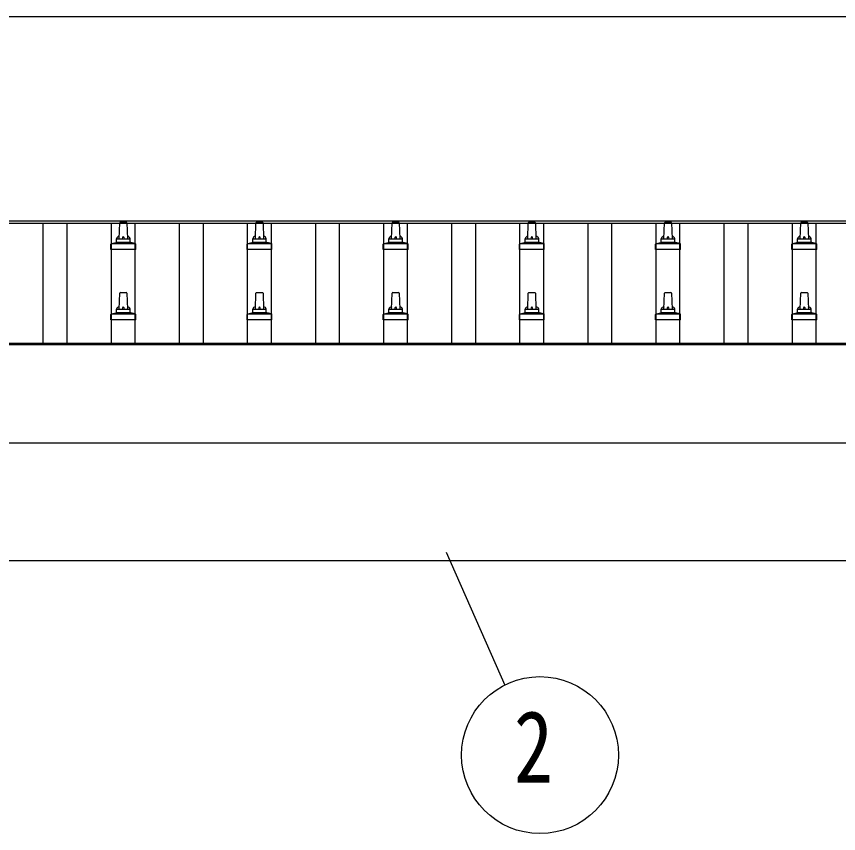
# Model space of a CAD drawing. Units: millimetres, scale not verified. Extents: x -16820 to 16820, y -11880 to 11880.
# Drawn here: x -12470 to -11263, y -6351 to -5151 of the extents above; entities that cross this region are included whole.
import ezdxf
from ezdxf.enums import TextEntityAlignment as Align

# ---------------------------------------------------------------- set-up
doc = ezdxf.new("R2010")
doc.units = ezdxf.units.MM
doc.header["$LTSCALE"] = 50
for name, color, linetype in [('0-4_YKK_13', 4, 'Continuous'), ('0-5_YKK_A1', 4, 'Continuous'), ('0-6_YKK_D', 6, 'Continuous')]:
    doc.layers.add(name, color=color, linetype=linetype)
doc.styles.add('ＭＳ ゴシック', font='')
doc.styles.get('ＭＳ ゴシック').set_extended_font_data('MS Gothic')

msp = doc.modelspace()

# ---------------------------------------------------------------- linework, layer by layer
at = {"layer": '0-4_YKK_13'}
for p, q in [((-12319.42, -5477.41), (-12318.69, -5453.88)), ((-12317.69, -5452.91), (-12309.15, -5452.91)), ((-12308.15, -5453.88), (-12307.42, -5477.41)), ((-12119.42, -5477.41), (-12118.69, -5453.88)), ((-12117.69, -5452.91), (-12109.15, -5452.91)), ((-12108.15, -5453.88), (-12107.42, -5477.41)), ((-11919.42, -5477.41), (-11918.69, -5453.88)), ((-11917.69, -5452.91), (-11909.15, -5452.91)), ((-11908.15, -5453.88), (-11907.42, -5477.41)), ((-11719.42, -5477.41), (-11718.69, -5453.88)), ((-11717.69, -5452.91), (-11709.15, -5452.91)), ((-11708.15, -5453.88), (-11707.42, -5477.41)), ((-11519.42, -5477.41), (-11518.69, -5453.88)), ((-11517.69, -5452.91), (-11509.15, -5452.91)), ((-11508.15, -5453.88), (-11507.42, -5477.41)), ((-11319.42, -5477.41), (-11318.69, -5453.88)), ((-11317.69, -5452.91), (-11309.15, -5452.91)), ((-11308.15, -5453.88), (-11307.42, -5477.41)), ((-12323.42, -5481.62), (-12323.42, -5477.41)), ((-12322.42, -5477.41), (-12304.42, -5477.41)), ((-12303.42, -5481.62), (-12303.42, -5477.41)), ((-12123.42, -5481.62), (-12123.42, -5477.41)), ((-12122.42, -5477.41), (-12104.42, -5477.41)), ((-12103.42, -5481.62), (-12103.42, -5477.41)), ((-11923.42, -5481.62), (-11923.42, -5477.41)), ((-11922.42, -5477.41), (-11904.42, -5477.41)), ((-11903.42, -5481.62), (-11903.42, -5477.41)), ((-11723.42, -5481.62), (-11723.42, -5477.41)), ((-11722.42, -5477.41), (-11704.42, -5477.41)), ((-11703.42, -5481.62), (-11703.42, -5477.41)), ((-11523.42, -5481.62), (-11523.42, -5477.41)), ((-11522.42, -5477.41), (-11504.42, -5477.41)), ((-11503.42, -5481.62), (-11503.42, -5477.41)), ((-11323.42, -5481.62), (-11323.42, -5477.41)), ((-11322.42, -5477.41), (-11304.42, -5477.41)), ((-11303.42, -5481.62), (-11303.42, -5477.41)), ((-12331.67, -5492.91), (-12331.67, -5485.19)), ((-12295.17, -5492.91), (-12331.67, -5492.91)), ((-12331.29, -5484.41), (-12295.55, -5484.41)), ((-12330.91, -5484.22), (-12324.19, -5482.59)), ((-12323.8, -5482.41), (-12303.04, -5482.41)), ((-12295.94, -5484.22), (-12302.66, -5482.59)), ((-12295.17, -5492.91), (-12295.17, -5485.19)), ((-12131.67, -5492.91), (-12131.67, -5485.19)), ((-12095.17, -5492.91), (-12131.67, -5492.91)), ((-12131.29, -5484.41), (-12095.55, -5484.41)), ((-12130.91, -5484.22), (-12124.19, -5482.59)), ((-12123.8, -5482.41), (-12103.04, -5482.41)), ((-12095.94, -5484.22), (-12102.66, -5482.59)), ((-12095.17, -5492.91), (-12095.17, -5485.19)), ((-11931.67, -5492.91), (-11931.67, -5485.19)), ((-11895.17, -5492.91), (-11931.67, -5492.91)), ((-11931.29, -5484.41), (-11895.55, -5484.41)), ((-11930.91, -5484.22), (-11924.19, -5482.59)), ((-11923.8, -5482.41), (-11903.04, -5482.41)), ((-11895.94, -5484.22), (-11902.66, -5482.59)), ((-11895.17, -5492.91), (-11895.17, -5485.19)), ((-11731.67, -5492.91), (-11731.67, -5485.19)), ((-11695.17, -5492.91), (-11731.67, -5492.91)), ((-11731.29, -5484.41), (-11695.55, -5484.41)), ((-11730.91, -5484.22), (-11724.19, -5482.59)), ((-11723.8, -5482.41), (-11703.04, -5482.41)), ((-11695.94, -5484.22), (-11702.66, -5482.59)), ((-11695.17, -5492.91), (-11695.17, -5485.19)), ((-11531.67, -5492.91), (-11531.67, -5485.19)), ((-11495.17, -5492.91), (-11531.67, -5492.91)), ((-11531.29, -5484.41), (-11495.55, -5484.41)), ((-11530.91, -5484.22), (-11524.19, -5482.59)), ((-11523.8, -5482.41), (-11503.04, -5482.41)), ((-11495.94, -5484.22), (-11502.66, -5482.59)), ((-11495.17, -5492.91), (-11495.17, -5485.19)), ((-11331.67, -5492.91), (-11331.67, -5485.19)), ((-11295.17, -5492.91), (-11331.67, -5492.91)), ((-11331.29, -5484.41), (-11295.55, -5484.41)), ((-11330.91, -5484.22), (-11324.19, -5482.59)), ((-11323.8, -5482.41), (-11303.04, -5482.41)), ((-11295.94, -5484.22), (-11302.66, -5482.59)), ((-11295.17, -5492.91), (-11295.17, -5485.19)), ((-12319.42, -5580.74), (-12318.69, -5557.21)), ((-12317.69, -5556.24), (-12309.15, -5556.24)), ((-12308.15, -5557.21), (-12307.42, -5580.74)), ((-12119.42, -5580.74), (-12118.69, -5557.21)), ((-12117.69, -5556.24), (-12109.15, -5556.24)), ((-12108.15, -5557.21), (-12107.42, -5580.74)), ((-11919.42, -5580.74), (-11918.69, -5557.21)), ((-11917.69, -5556.24), (-11909.15, -5556.24)), ((-11908.15, -5557.21), (-11907.42, -5580.74)), ((-11719.42, -5580.74), (-11718.69, -5557.21)), ((-11717.69, -5556.24), (-11709.15, -5556.24)), ((-11708.15, -5557.21), (-11707.42, -5580.74)), ((-11519.42, -5580.74), (-11518.69, -5557.21)), ((-11517.69, -5556.24), (-11509.15, -5556.24)), ((-11508.15, -5557.21), (-11507.42, -5580.74)), ((-11319.42, -5580.74), (-11318.69, -5557.21)), ((-11317.69, -5556.24), (-11309.15, -5556.24)), ((-11308.15, -5557.21), (-11307.42, -5580.74)), ((-12331.67, -5596.24), (-12331.67, -5588.53)), ((-12331.29, -5587.74), (-12295.55, -5587.74)), ((-12330.91, -5587.55), (-12324.19, -5585.92)), ((-12323.8, -5585.74), (-12303.04, -5585.74)), ((-12323.42, -5584.95), (-12323.42, -5580.74)), ((-12322.42, -5580.74), (-12304.42, -5580.74)), ((-12303.42, -5584.95), (-12303.42, -5580.74)), ((-12295.94, -5587.55), (-12302.66, -5585.92)), ((-12295.17, -5596.24), (-12295.17, -5588.53)), ((-12131.67, -5596.24), (-12131.67, -5588.53)), ((-12131.29, -5587.74), (-12095.55, -5587.74)), ((-12130.91, -5587.55), (-12124.19, -5585.92)), ((-12123.8, -5585.74), (-12103.04, -5585.74)), ((-12123.42, -5584.95), (-12123.42, -5580.74)), ((-12122.42, -5580.74), (-12104.42, -5580.74)), ((-12103.42, -5584.95), (-12103.42, -5580.74)), ((-12095.94, -5587.55), (-12102.66, -5585.92)), ((-12095.17, -5596.24), (-12095.17, -5588.53)), ((-11931.67, -5596.24), (-11931.67, -5588.53)), ((-11931.29, -5587.74), (-11895.55, -5587.74)), ((-11930.91, -5587.55), (-11924.19, -5585.92)), ((-11923.8, -5585.74), (-11903.04, -5585.74)), ((-11923.42, -5584.95), (-11923.42, -5580.74)), ((-11922.42, -5580.74), (-11904.42, -5580.74)), ((-11903.42, -5584.95), (-11903.42, -5580.74)), ((-11895.94, -5587.55), (-11902.66, -5585.92)), ((-11895.17, -5596.24), (-11895.17, -5588.53)), ((-11731.67, -5596.24), (-11731.67, -5588.53)), ((-11731.29, -5587.74), (-11695.55, -5587.74)), ((-11730.91, -5587.55), (-11724.19, -5585.92)), ((-11723.8, -5585.74), (-11703.04, -5585.74)), ((-11723.42, -5584.95), (-11723.42, -5580.74)), ((-11722.42, -5580.74), (-11704.42, -5580.74)), ((-11703.42, -5584.95), (-11703.42, -5580.74)), ((-11695.94, -5587.55), (-11702.66, -5585.92)), ((-11695.17, -5596.24), (-11695.17, -5588.53)), ((-11531.67, -5596.24), (-11531.67, -5588.53)), ((-11531.29, -5587.74), (-11495.55, -5587.74)), ((-11530.91, -5587.55), (-11524.19, -5585.92)), ((-11523.8, -5585.74), (-11503.04, -5585.74)), ((-11523.42, -5584.95), (-11523.42, -5580.74)), ((-11522.42, -5580.74), (-11504.42, -5580.74)), ((-11503.42, -5584.95), (-11503.42, -5580.74)), ((-11495.94, -5587.55), (-11502.66, -5585.92)), ((-11495.17, -5596.24), (-11495.17, -5588.53)), ((-11331.67, -5596.24), (-11331.67, -5588.53)), ((-11331.29, -5587.74), (-11295.55, -5587.74)), ((-11330.91, -5587.55), (-11324.19, -5585.92)), ((-11323.8, -5585.74), (-11303.04, -5585.74)), ((-11323.42, -5584.95), (-11323.42, -5580.74)), ((-11322.42, -5580.74), (-11304.42, -5580.74)), ((-11303.42, -5584.95), (-11303.42, -5580.74)), ((-11295.94, -5587.55), (-11302.66, -5585.92)), ((-11295.17, -5596.24), (-11295.17, -5588.53)), ((-12295.17, -5596.24), (-12331.67, -5596.24)), ((-12095.17, -5596.24), (-12131.67, -5596.24)), ((-11895.17, -5596.24), (-11931.67, -5596.24)), ((-11695.17, -5596.24), (-11731.67, -5596.24)), ((-11495.17, -5596.24), (-11531.67, -5596.24)), ((-11295.17, -5596.24), (-11331.67, -5596.24))]:
    msp.add_line(p, q, dxfattribs=at)
for centre, radius, start, end in [((-12317.69, -5453.91), 1, 90, 178.60509), ((-12309.15, -5453.91), 1, 1.39491, 90), ((-12117.69, -5453.91), 1, 90, 178.60509), ((-12109.15, -5453.91), 1, 1.39491, 90), ((-11917.69, -5453.91), 1, 90, 178.60509), ((-11909.15, -5453.91), 1, 1.39491, 90), ((-11717.69, -5453.91), 1, 90, 178.60509), ((-11709.15, -5453.91), 1, 1.39491, 90), ((-11517.69, -5453.91), 1, 90, 178.60509), ((-11509.15, -5453.91), 1, 1.39491, 90), ((-11317.69, -5453.91), 1, 90, 178.60509), ((-11309.15, -5453.91), 1, 1.39491, 90), ((-12319.34, -5478.04), 4.13, 90, 171.17633), ((-12322.42, -5478.41), 1, 90, 180), ((-12310.09, -5477.41), 4.83, 133.60282, 180), ((-12316.75, -5477.41), 4.83, 0, 46.39718), ((-12307.51, -5478.04), 4.13, 8.82367, 90), ((-12304.42, -5478.41), 1, 0, 90), ((-12119.34, -5478.04), 4.13, 90, 171.17633), ((-12122.42, -5478.41), 1, 90, 180), ((-12110.09, -5477.41), 4.83, 133.60282, 180), ((-12116.75, -5477.41), 4.83, 0, 46.39718), ((-12107.51, -5478.04), 4.13, 8.82367, 90), ((-12104.42, -5478.41), 1, 0, 90), ((-11919.34, -5478.04), 4.13, 90, 171.17633), ((-11922.42, -5478.41), 1, 90, 180), ((-11910.09, -5477.41), 4.83, 133.60282, 180), ((-11916.75, -5477.41), 4.83, 0, 46.39718), ((-11907.51, -5478.04), 4.13, 8.82367, 90), ((-11904.42, -5478.41), 1, 0, 90), ((-11719.34, -5478.04), 4.13, 90, 171.17633), ((-11722.42, -5478.41), 1, 90, 180), ((-11710.09, -5477.41), 4.83, 133.60282, 180), ((-11716.75, -5477.41), 4.83, 0, 46.39718), ((-11707.51, -5478.04), 4.13, 8.82367, 90), ((-11704.42, -5478.41), 1, 0, 90), ((-11519.34, -5478.04), 4.13, 90, 171.17633), ((-11522.42, -5478.41), 1, 90, 180), ((-11510.09, -5477.41), 4.83, 133.60282, 180), ((-11516.75, -5477.41), 4.83, 0, 46.39718), ((-11507.51, -5478.04), 4.13, 8.82367, 90), ((-11504.42, -5478.41), 1, 0, 90), ((-11319.34, -5478.04), 4.13, 90, 171.17633), ((-11322.42, -5478.41), 1, 90, 180), ((-11310.09, -5477.41), 4.83, 133.60282, 180), ((-11316.75, -5477.41), 4.83, 0, 46.39718), ((-11307.51, -5478.04), 4.13, 8.82367, 90), ((-11304.42, -5478.41), 1, 0, 90), ((-12330.67, -5485.19), 1, 103.62699, 180), ((-12324.42, -5481.62), 1, 283.62699, 0), ((-12302.42, -5481.62), 1, 180, 256.37301), ((-12296.17, -5485.19), 1, 0, 76.37301), ((-12130.67, -5485.19), 1, 103.62699, 180), ((-12124.42, -5481.62), 1, 283.62699, 0), ((-12102.42, -5481.62), 1, 180, 256.37301), ((-12096.17, -5485.19), 1, 0, 76.37301), ((-11930.67, -5485.19), 1, 103.62699, 180), ((-11924.42, -5481.62), 1, 283.62699, 0), ((-11902.42, -5481.62), 1, 180, 256.37301), ((-11896.17, -5485.19), 1, 0, 76.37301), ((-11730.67, -5485.19), 1, 103.62699, 180), ((-11724.42, -5481.62), 1, 283.62699, 0), ((-11702.42, -5481.62), 1, 180, 256.37301), ((-11696.17, -5485.19), 1, 0, 76.37301), ((-11530.67, -5485.19), 1, 103.62699, 180), ((-11524.42, -5481.62), 1, 283.62699, 0), ((-11502.42, -5481.62), 1, 180, 256.37301), ((-11496.17, -5485.19), 1, 0, 76.37301), ((-11330.67, -5485.19), 1, 103.62699, 180), ((-11324.42, -5481.62), 1, 283.62699, 0), ((-11302.42, -5481.62), 1, 180, 256.37301), ((-11296.17, -5485.19), 1, 0, 76.37301), ((-12317.69, -5557.24), 1, 90, 178.60509), ((-12309.15, -5557.24), 1, 1.39491, 90), ((-12117.69, -5557.24), 1, 90, 178.60509), ((-12109.15, -5557.24), 1, 1.39491, 90), ((-11917.69, -5557.24), 1, 90, 178.60509), ((-11909.15, -5557.24), 1, 1.39491, 90), ((-11717.69, -5557.24), 1, 90, 178.60509), ((-11709.15, -5557.24), 1, 1.39491, 90), ((-11517.69, -5557.24), 1, 90, 178.60509), ((-11509.15, -5557.24), 1, 1.39491, 90), ((-11317.69, -5557.24), 1, 90, 178.60509), ((-11309.15, -5557.24), 1, 1.39491, 90), ((-12319.34, -5581.37), 4.13, 90, 171.17633), ((-12310.09, -5580.74), 4.83, 133.60282, 180), ((-12316.75, -5580.74), 4.83, 0, 46.39718), ((-12307.51, -5581.37), 4.13, 8.82367, 90), ((-12119.34, -5581.37), 4.13, 90, 171.17633), ((-12110.09, -5580.74), 4.83, 133.60282, 180), ((-12116.75, -5580.74), 4.83, 0, 46.39718), ((-12107.51, -5581.37), 4.13, 8.82367, 90), ((-11919.34, -5581.37), 4.13, 90, 171.17633), ((-11910.09, -5580.74), 4.83, 133.60282, 180), ((-11916.75, -5580.74), 4.83, 0, 46.39718), ((-11907.51, -5581.37), 4.13, 8.82367, 90), ((-11719.34, -5581.37), 4.13, 90, 171.17633), ((-11710.09, -5580.74), 4.83, 133.60282, 180), ((-11716.75, -5580.74), 4.83, 0, 46.39718), ((-11707.51, -5581.37), 4.13, 8.82367, 90), ((-11519.34, -5581.37), 4.13, 90, 171.17633), ((-11510.09, -5580.74), 4.83, 133.60282, 180), ((-11516.75, -5580.74), 4.83, 0, 46.39718), ((-11507.51, -5581.37), 4.13, 8.82367, 90), ((-11319.34, -5581.37), 4.13, 90, 171.17633), ((-11310.09, -5580.74), 4.83, 133.60282, 180), ((-11316.75, -5580.74), 4.83, 0, 46.39718), ((-11307.51, -5581.37), 4.13, 8.82367, 90), ((-12330.67, -5588.53), 1, 103.62699, 180), ((-12324.42, -5584.95), 1, 283.62699, 0), ((-12322.42, -5581.74), 1, 90, 180), ((-12304.42, -5581.74), 1, 0, 90), ((-12302.42, -5584.95), 1, 180, 256.37301), ((-12296.17, -5588.53), 1, 0, 76.37301), ((-12130.67, -5588.53), 1, 103.62699, 180), ((-12124.42, -5584.95), 1, 283.62699, 0), ((-12122.42, -5581.74), 1, 90, 180), ((-12104.42, -5581.74), 1, 0, 90), ((-12102.42, -5584.95), 1, 180, 256.37301), ((-12096.17, -5588.53), 1, 0, 76.37301), ((-11930.67, -5588.53), 1, 103.62699, 180), ((-11924.42, -5584.95), 1, 283.62699, 0), ((-11922.42, -5581.74), 1, 90, 180), ((-11904.42, -5581.74), 1, 0, 90), ((-11902.42, -5584.95), 1, 180, 256.37301), ((-11896.17, -5588.53), 1, 0, 76.37301), ((-11730.67, -5588.53), 1, 103.62699, 180), ((-11724.42, -5584.95), 1, 283.62699, 0), ((-11722.42, -5581.74), 1, 90, 180), ((-11704.42, -5581.74), 1, 0, 90), ((-11702.42, -5584.95), 1, 180, 256.37301), ((-11696.17, -5588.53), 1, 0, 76.37301), ((-11530.67, -5588.53), 1, 103.62699, 180), ((-11524.42, -5584.95), 1, 283.62699, 0), ((-11522.42, -5581.74), 1, 90, 180), ((-11504.42, -5581.74), 1, 0, 90), ((-11502.42, -5584.95), 1, 180, 256.37301), ((-11496.17, -5588.53), 1, 0, 76.37301), ((-11330.67, -5588.53), 1, 103.62699, 180), ((-11324.42, -5584.95), 1, 283.62699, 0), ((-11322.42, -5581.74), 1, 90, 180), ((-11304.42, -5581.74), 1, 0, 90), ((-11302.42, -5584.95), 1, 180, 256.37301), ((-11296.17, -5588.53), 1, 0, 76.37301)]:
    msp.add_arc(centre, radius, start, end, dxfattribs=at)
at = {"layer": '0-5_YKK_A1'}
for p, q in [((-13136.42, -5450.89), (-7735.92, -5450.89)), ((-13136.42, -5454.47), (-7713.42, -5454.47)), ((-12430.92, -5630.5), (-12430.92, -5454.47)), ((-12395.92, -5630.5), (-12395.92, -5454.47)), ((-12330.92, -5630.5), (-12330.92, -5454.47)), ((-12295.92, -5630.5), (-12295.92, -5454.47)), ((-12230.92, -5630.5), (-12230.92, -5454.47)), ((-12195.92, -5630.5), (-12195.92, -5454.47)), ((-12130.92, -5630.5), (-12130.92, -5454.47)), ((-12095.92, -5630.5), (-12095.92, -5454.47)), ((-12030.92, -5630.5), (-12030.92, -5454.47)), ((-11995.92, -5630.5), (-11995.92, -5454.47)), ((-11930.92, -5630.5), (-11930.92, -5454.47)), ((-11895.92, -5630.5), (-11895.92, -5454.47)), ((-11830.92, -5630.5), (-11830.92, -5454.47)), ((-11795.92, -5630.5), (-11795.92, -5454.47)), ((-11730.92, -5630.5), (-11730.92, -5454.47)), ((-11695.92, -5630.5), (-11695.92, -5454.47)), ((-11630.92, -5630.5), (-11630.92, -5454.47)), ((-11595.92, -5630.5), (-11595.92, -5454.47)), ((-11530.92, -5630.5), (-11530.92, -5454.47)), ((-11495.92, -5630.5), (-11495.92, -5454.47)), ((-11430.92, -5630.5), (-11430.92, -5454.47)), ((-11395.92, -5630.5), (-11395.92, -5454.47)), ((-11330.92, -5630.5), (-11330.92, -5454.47)), ((-11295.92, -5630.5), (-11295.92, -5454.47)), ((-13136.42, -5630.73), (-7723.42, -5630.73)), ((-13131.72, -5632.29), (-7723.42, -5632.29)), ((-7723.42, -5777.16), (-13131.72, -5777.16)), ((-7728.42, -5950), (-13018.82, -5950))]:
    msp.add_line(p, q, dxfattribs=at)
at = {"layer": '0-6_YKK_D'}
for p, q in [((-12948.42, -5150.89), (-2478.42, -5150.89)), ((-11839.13, -5937.49), (-11753.32, -6132.45))]:
    msp.add_line(p, q, dxfattribs=at)
msp.add_circle((-11701.52, -6235.34), 115.2, dxfattribs=at)

# ---------------------------------------------------------------- texts
at = {"layer": '0-6_YKK_D', "style": 'ＭＳ ゴシック', "width": 0.8}
msp.add_text('2', height=105.6, dxfattribs=at).set_placement((-11739.92, -6307.34), align=Align.BOTTOM_LEFT)

doc.saveas('drawing.dxf')
